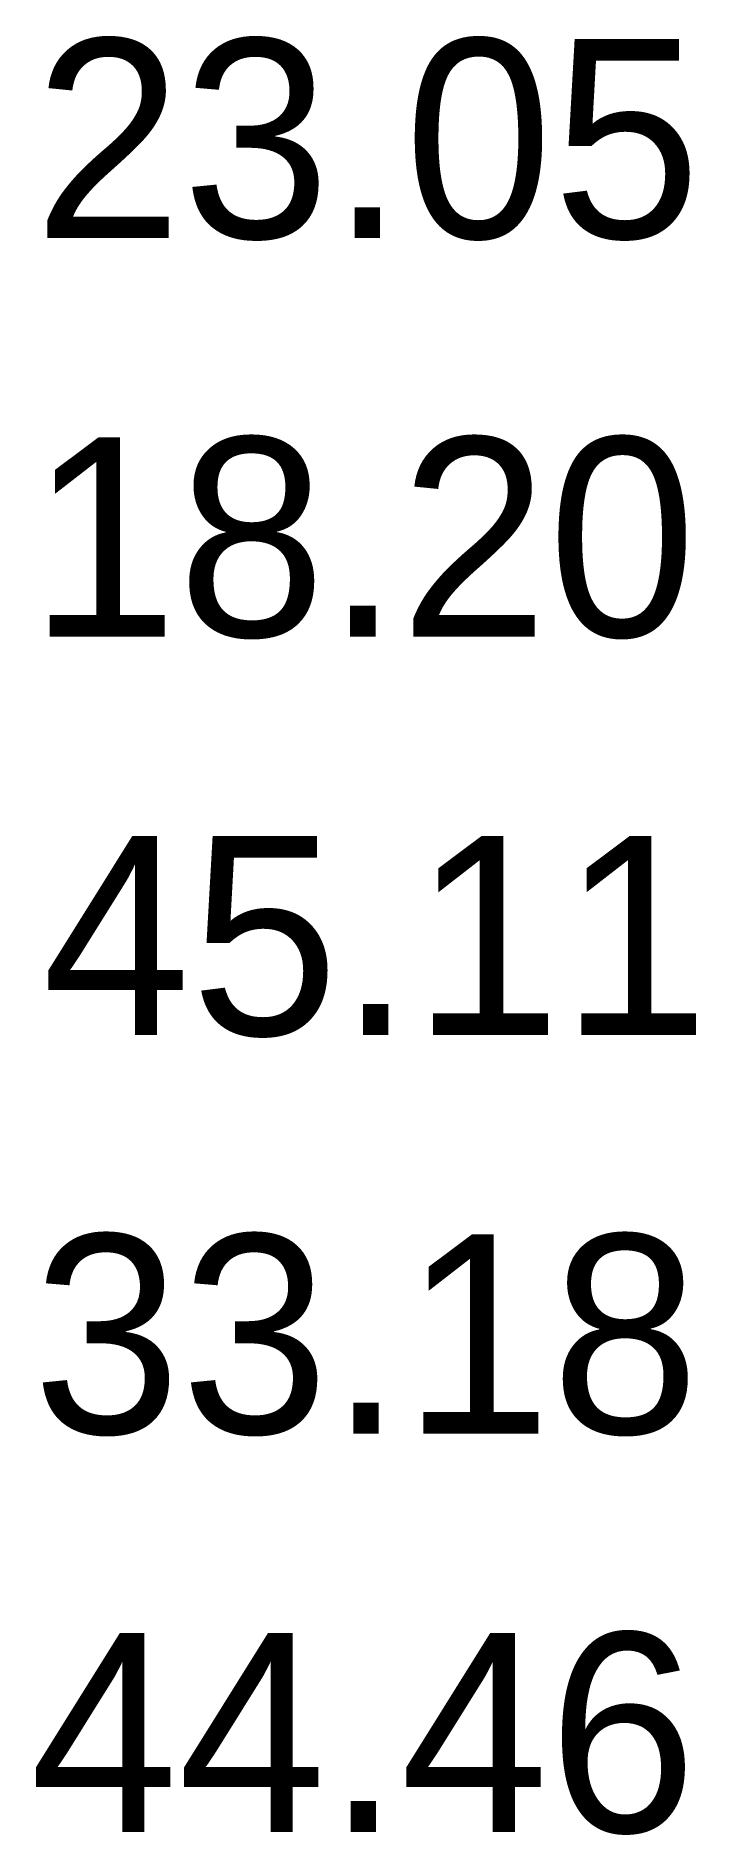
# Model space of a CAD drawing. Extents: x 534906 to 535423, y 1836634 to 1837224.
# Drawn here: x 534919.27 to 534924.24, y 1836634.07 to 1836647.62 of the extents above.
import ezdxf

# ---------------------------------------------------------------- set-up
doc = ezdxf.new("R2010")
doc.units = 0
doc.layers.add('Level 52', color=7, linetype='Continuous')

msp = doc.modelspace()

# ---------------------------------------------------------------- texts
at = {"layer": 'Level 52'}
for s, p in [('23.05', (534919.258, 1836646.095)), ('18.20', (534919.224, 1836643.095)), ('45.11', (534919.321, 1836640.095)), ('33.18', (534919.248, 1836637.095)), ('44.46', (534919.227, 1836634.095))]:
    msp.add_text(s, height=1.5, dxfattribs=at).set_placement(p)

doc.saveas('drawing.dxf')
